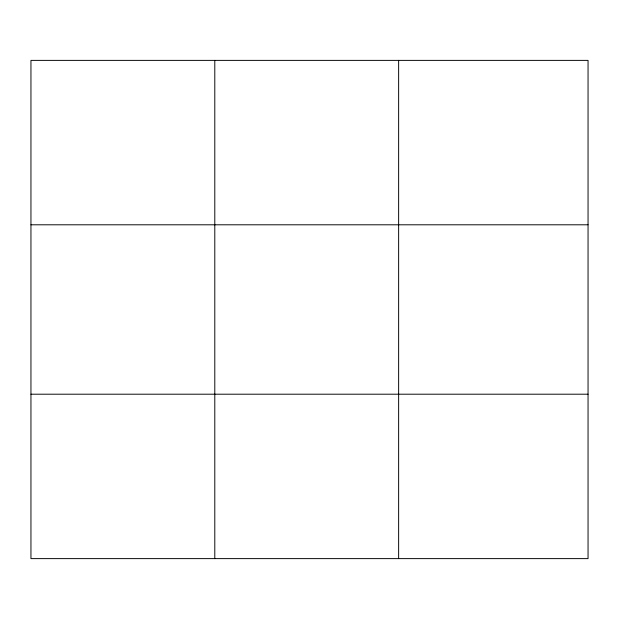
<?xml version="1.0" encoding="UTF-8"?>
<svg xmlns="http://www.w3.org/2000/svg" width="619" height="619" viewBox="0 0 619 619"><rect width="100%" height="100%" fill="white"/><g stroke="black" fill="none" stroke-linecap="round" stroke-linejoin="round"><path stroke-width="0.93" d="M214.793 558.617L214.793 60.383M398.636 558.617L398.636 60.383M588.05 224.798L588.05 60.383L30.95 60.383L30.95 558.617L588.05 558.617L588.05 224.798L30.95 224.798M30.95 394.202L588.05 394.202"/></g></svg>
